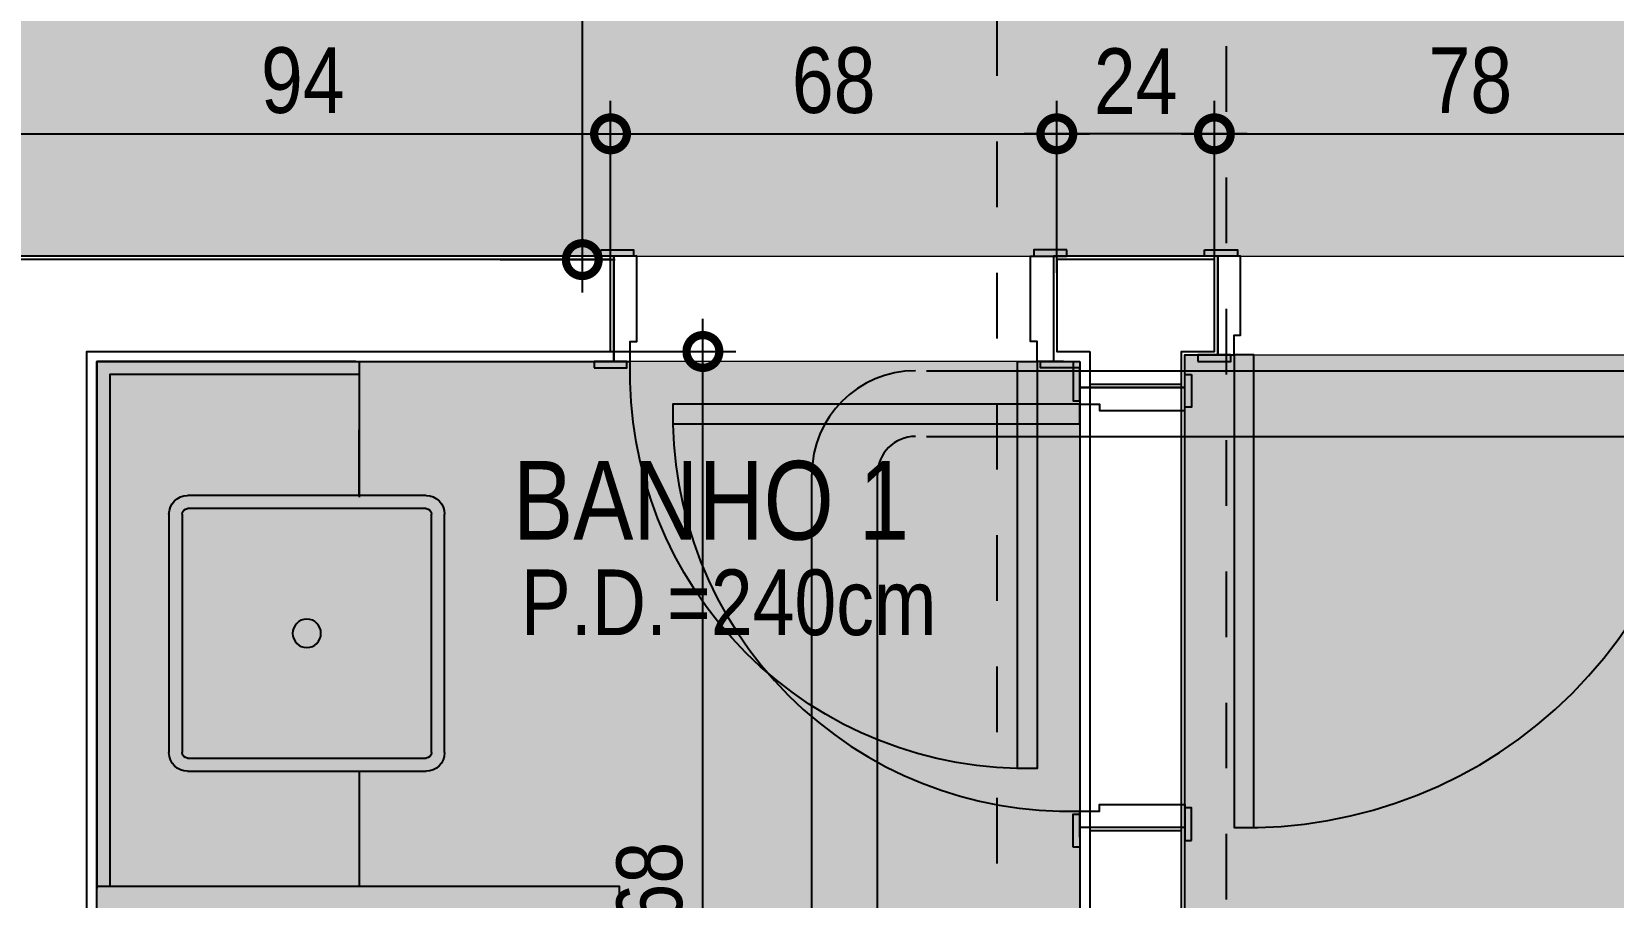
# Model space of a CAD drawing. Header units: metres. Extents: x -41 to 570, y -54 to 184.
# Drawn here: x 15.59 to 18, y -51.852 to -50.533 of the extents above; entities that cross this region are included whole.
import ezdxf
from ezdxf.enums import TextEntityAlignment as Align
from ezdxf.xclip import XClip

# ---------------------------------------------------------------- set-up
doc = ezdxf.new("R2010")
doc.units = ezdxf.units.M
doc.header["$XCLIPFRAME"] = 0
doc.linetypes.add('DASHEDX2', pattern=[1.5, 1, -0.5])
doc.linetypes.add('PUC$0$DASHEDX2', pattern=[1.5, 1, -0.5])
for name, color, linetype in [('1', 232, 'DASHEDX2'), ('ARQ-DIM', 2, 'Continuous'), ('ARQ-TXT', 2, 'Continuous'), ('PUC$0$ARQ-ALV ACAB', 4, 'Continuous'), ('PUC$0$ARQ-ALV OSSO', 5, 'Continuous'), ('PUC$0$ARQ-AUX', 7, 'Continuous'), ('PUC$0$ARQ-AUX1', 1, 'Continuous'), ('PUC$0$ARQ-CAX @ 1', 1, 'Continuous'), ('PUC$0$ARQ-ENCH', 1, 'Continuous'), ('PUC$0$ARQ-HID', 7, 'Continuous'), ('PUC$0$ARQ-PRJ', 7, 'PUC$0$DASHEDX2')]:
    doc.layers.add(name, color=color, linetype=linetype)
doc.layers.add('PUC$0$ARQ-FORRO', color=9, linetype='Continuous', lineweight=5)
doc.styles.add('Adesa', font='ARIALN.TTF')
doc.dimstyles.new('ADESA 1-0050', dxfattribs={"dimtxt": 0.1, "dimasz": 0.1, "dimexe": 0.05, "dimexo": 0.05, "dimgap": 0.03, "dimtad": 1, "dimdec": 1, "dimlfac": 100, "dimzin": 12, "dimtxsty": 'Adesa', "dimblk": 'DOTSMALL', "dimcen": 1, "dimdle": 0.05, "dimclrd": 1, "dimclre": 1, "dimclrt": 256, "dimazin": 3, "dimtm": 1e-09, "dimtfac": 1, "dimtdec": 1, "dimtmove": 1, "dimatfit": 0, "dimldrblk": 'DOTSMALL', "dimfxl": 0.8, "dimtvp": 2, "dimtolj": 1, "dimtzin": 0, "dimarcsym": 0})

# ---------------------------------------------------------------- blocks, each defined once
blk = doc.blocks.new('PUC$0$ARQ-HID-CUBA Q')
for points in [[(-0.1815999232039758, 0), (0.1815999232038621, 0)], [(-0.1815999232039758, -0.1100000000000009), (0.1815999232038621, -0.1100000000000009)], [(-0.2100000000000364, -0.5015999232039917), (-0.2100000000000364, -0.1384000767960117)], [(-0.1900000000000546, -0.5015999232039917), (-0.1900000000000546, -0.1384000767960117)], [(-0.1815999232039758, -0.130000000000004), (0.1815999232038621, -0.130000000000004)], [(0.1899999999999409, -0.1384000767960117), (0.1899999999999409, -0.5015999232039917)], [(0.2099999999999227, -0.1384000767960117), (0.2099999999999227, -0.5015999232039917)], [(-0.2099999999999227, -0.4), (-0.3099999999999454, -0.4)], [(0.2099999999999227, -0.4), (0.3099999999999227, -0.4)], [(0.1815999232038621, -0.5099999999999995), (-0.1815999232039758, -0.5099999999999995)], [(0.1815999232038621, -0.5300000000000026), (-0.1815999232039758, -0.5300000000000026)], [(0.1815999232038621, -0.5300000000000026), (-0.1815999232039758, -0.5300000000000026)]]:
    blk.add_lwpolyline(points)
blk.add_circle((0, -0.3200000000000017), 0.02161764705881269)
for centre, radius, start, end in [((-0.1815999232039758, -0.1384000767960117), 0.02840007679601129, 90, 180), ((0.1815999232038621, -0.1384000767960117), 0.02840007679601129, 0, 90), ((-0.1815999232039758, -0.1384000767960117), 0.008400076796011291, 90, 180), ((0.1815999232038621, -0.1384000767960117), 0.008400076796011291, 0, 90), ((-0.1815999232039758, -0.5015999232039917), 0.02840007679601129, 180, 270), ((-0.1815999232039758, -0.5015999232039917), 0.008400076796011291, 180, 270), ((0.1815999232038621, -0.5015999232039917), 0.02840007679601129, 270, 0), ((0.1815999232038621, -0.5015999232039917), 0.008400076796011291, 270, 0)]:
    blk.add_arc(centre, radius, start, end)
blk = doc.blocks.new('*U3395')
for points in [[(0, 0), (-3.673940397444008e-17, 0.7200000000003126), (-0.03000000000020013, 0.7200000000003126), (-0.03000000000020009, 0)], [(-0.774999999998131, 0.01000000000070145), (-0.7249999999984038, 0.01000000000070145), (-0.7249999999984038, 2.557953848736361e-13), (-0.774999999998131, 2.557953848736361e-13)], [(0.05500000000006366, 0.01000000000036039), (0.005000000000336513, 0.01000000000036039), (0.005000000000336513, -8.526512829121202e-14), (0.05500000000006366, -8.526512829121202e-14)], [(-0.7649999999987085, -0.1599999999774298), (-0.7149999999989813, -0.1599999999774298), (-0.7149999999989813, -0.1499999999769841), (-0.7649999999987085, -0.1499999999769841)], [(0.04499999999984539, -0.1600000000460113), (-0.004999999999881766, -0.1600000000460113), (-0.004999999999881766, -0.1500000000455941), (0.04499999999984539, -0.1500000000455941)]]:
    blk.add_lwpolyline(points, close=True)
for points in [[(-0.7599999999991678, 0), (-0.72, 2.273736754432321e-13), (-0.72, -0.02999999999997272), (-0.7099999999997817, -0.02999999999997272), (-0.7099999999989859, -0.1499999999630006), (-0.7450000000000909, -0.149999999963228), (-0.7449999999995225, 0)], [(0.03999999999973625, -2.273736754432321e-13), (3.410605131648481e-13, 0), (3.410605131648481e-13, -0.03000000000020009), (-0.009999999999877218, -0.03000000000020009), (-0.009999999999877218, -0.1499999999999773), (0.02500000000077307, -0.1500000000002046), (0.02499999999952252, -2.273736754432321e-13)]]:
    blk.add_lwpolyline(points)
at = {"layer": 'PUC$0$ARQ-PRJ'}
blk.add_arc((-0.020769230769382, 0.02076923076981165), 0.6995391551483003, 88.29864539466116, 181.7013546053483, dxfattribs=at)
blk = doc.blocks.new('*U3361')
for points in [[(0, 0), (-5.51091059616504e-17, 0.6200000000003125), (-0.03000000000020014, 0.6200000000003125), (-0.03000000000020009, 0)], [(-0.6749999999981309, 0.01000000000070145), (-0.6249999999984037, 0.01000000000070145), (-0.6249999999984037, 2.557953848736361e-13), (-0.6749999999981309, 2.557953848736361e-13)], [(0.05500000000006366, 0.01000000000036039), (0.005000000000336513, 0.01000000000036039), (0.005000000000336513, -8.526512829121202e-14), (0.05500000000006366, -8.526512829121202e-14)], [(-0.6649999999987734, -0.1700000000232365), (-0.6149999999990462, -0.1700000000232365), (-0.6149999999990462, -0.1600000000227908), (-0.6649999999987734, -0.1600000000227908)], [(0.04499999999978042, -0.170000000091818), (-0.004999999999946731, -0.170000000091818), (-0.004999999999946731, -0.1600000000914008), (0.04499999999978042, -0.1600000000914008)]]:
    blk.add_lwpolyline(points, close=True)
for points in [[(-0.6599999999991677, 0), (-0.6199999999999999, 2.273736754432321e-13), (-0.6199999999999999, -0.02999999999997272), (-0.6099999999997816, -0.02999999999997272), (-0.6099999999990507, -0.1600000000088073), (-0.6450000000001558, -0.1600000000090347), (-0.6449999999995224, 0)], [(0.03999999999973625, -2.273736754432321e-13), (3.410605131648481e-13, 0), (3.410605131648481e-13, -0.03000000000020009), (-0.009999999999877218, -0.03000000000020009), (-0.009999999999942184, -0.160000000045784), (0.02500000000070811, -0.1600000000460113), (0.02499999999952252, -2.273736754432321e-13)]]:
    blk.add_lwpolyline(points)
at = {"layer": 'PUC$0$ARQ-PRJ'}
blk.add_arc((-0.0178846153847456, 0.01788461538511558), 0.6023809391554807, 88.29864539466116, 181.7013546053483, dxfattribs=at)
blk = doc.blocks.new('PUC$0$pl apto tipo 1 puc')
at = {"layer": 'PUC$0$ARQ-FORRO'}
h = blk.add_hatch(color=256, dxfattribs=at)
h.dxf.hatch_style = 1
h.paths.add_polyline_path([(-32.52985098110959, -1.035009250787519), (-31.03205023327847, -1.034990485373834), (-31.03205172505128, -2.689961659423824), (-31.82828520747976, -2.689961659423812), (-31.82828520747976, -3.115009227817515), (-32.52984931430132, -3.11500979001586)])
at = {"layer": 'PUC$0$ARQ-ALV ACAB'}
for points in [[(-32.6898493062904, -3.125008978486647), (-32.68984929770532, -1.025011084989751), (-32.73985111192462, -1.025010174364974), (-32.73985111192462, -0.8750101743649963), (-32.53985110930296, -0.8749916060735301)], [(-32.52985098110959, -1.035009250787519), (-32.52984931430176, -3.115009227817515)]]:
    blk.add_lwpolyline(points, dxfattribs=at)
for points, elevation in [([(-32.53985110930296, -0.8749916060735301), (-32.48982354489661, -0.8749917063487884), (-32.48982354489661, -1.035009234082573), (-32.52985098110959, -1.035009250787519)], -8.636712647003275e-06), ([(-31.03205172505128, -2.689961659423824), (-31.03205023336559, -1.034990847697702), (-31.81982354489725, -1.034990759796839), (-31.81982354489725, -0.8750092260491199), (-30.87204998403434, -0.8750095632821627), (-30.87205172902192, -2.699961608013979)], 4.318356323904093e-06)]:
    blk.add_lwpolyline(points, dxfattribs=dict(at, elevation=elevation))
at = {"layer": 'PUC$0$ARQ-ALV OSSO'}
for points in [[(-32.68484930199855, -3.130009227817514), (-32.68484930199855, -1.020009227817515), (-32.73485111192462, -1.020008317191143), (-32.73485111192462, -0.8800097101792645), (-32.54485110529698, -0.8799920703019876)], [(-32.5448509931264, -1.020009227817521), (-32.54484930228496, -3.130009227817514)]]:
    blk.add_lwpolyline(points, dxfattribs=at)
for points, elevation in [([(-32.54485110529736, -0.8799915998084941), (-32.49482354489661, -0.8799917000837474), (-32.49482354489661, -1.020009227817521), (-32.5448509931264, -1.02000922781752)], -8.636712647003275e-06), ([(-31.01705173855576, -2.704961659423824), (-31.01705022888903, -1.019990848223731), (-31.81482354489725, -1.019990760322868), (-31.81482354489725, -0.880009227817475), (-30.87704998882521, -0.8800095615138069), (-30.8770517374884, -2.704961659423825)], 4.318356323904093e-06)]:
    blk.add_lwpolyline(points, dxfattribs=dict(at, elevation=elevation))
at = {"layer": 'PUC$0$ARQ-AUX'}
for points, elevation in [([(-31.42663026351606, -1.034990607176791), (-31.03205023336587, -1.03499116317538), (-31.03205097920844, -1.838087398703688)], 4.318356323904093e-06), ([(-31.43205038355692, -1.054990244852915), (-31.05205025129221, -1.054990782838046), (-31.05205097633358, -1.834991850506131)], 8.636712647808187e-06)]:
    blk.add_lwpolyline(points, dxfattribs=dict(at, elevation=elevation))
at = {"layer": 'PUC$0$ARQ-AUX1'}
blk.add_lwpolyline([(-31.82828520747976, -2.689961659423899), (-31.82828520747976, -1.834990759796966), (-31.03205097633393, -1.834992242782544)], dxfattribs=at)
at = {"layer": 'PUC$0$ARQ-FORRO'}
blk.add_lwpolyline([(-32.52985098110959, -1.035009250787519), (-31.03205023327847, -1.034990485373834), (-31.03205172505128, -2.689961659423824), (-31.82828520747976, -2.689961659423812), (-31.82828520747976, -3.115009227817515), (-32.52984931430132, -3.11500979001586)], close=True, dxfattribs=at)
at = {"layer": 'PUC$0$ARQ-HID', "elevation": 8.636712647808187e-06}
for points in [[(-31.43205060869858, -1.03499080249126), (-31.43205055461799, -1.239394491678968)], [(-31.4320504434955, -1.659394491678927), (-31.4320503970365, -1.834991525349453), (-31.03205050304955, -1.834991525349453), (-31.03205023327847, -1.034990485373834), (-31.43205045147303, -1.034990244852914), (-31.43205047470869, -1.241893927500282)]]:
    blk.add_lwpolyline(points, dxfattribs=at)
at = {"layer": 'PUC$0$ARQ-CAX @ 1', "xscale": -1, "rotation": 180}
blk.add_blockref('*U3395', (-32.76485111192414, -1.025010174365201, -4.318356323904093e-06), dxfattribs=at)
at = {"layer": 'PUC$0$ARQ-CAX @ 1', "rotation": 180}
blk.add_blockref('*U3361', (-32.46482354489709, -1.035009234082658, -8.636712647003275e-06), dxfattribs=at)
at = {"layer": 'PUC$0$ARQ-HID', "rotation": 270}
blk.add_blockref('PUC$0$ARQ-HID-CUBA Q', (-31.03205041703776, -1.449394491679005, 8.636712647808187e-06), dxfattribs=at)
blk = doc.blocks.new('*U3363')
for points in [[(0, 0), (-5.51091059616504e-17, 0.6200000000003125), (-0.03000000000020014, 0.6200000000003125), (-0.03000000000020009, 0)], [(-0.6749999999981309, 0.01000000000070145), (-0.6249999999984037, 0.01000000000070145), (-0.6249999999984037, 2.557953848736361e-13), (-0.6749999999981309, 2.557953848736361e-13)], [(0.05500000000006366, 0.01000000000036039), (0.005000000000336513, 0.01000000000036039), (0.005000000000336513, -8.526512829121202e-14), (0.05500000000006366, -8.526512829121202e-14)], [(-0.6649999999987734, -0.169999973336985), (-0.6149999999990462, -0.169999973336985), (-0.6149999999990462, -0.1599999733365394), (-0.6649999999987734, -0.1599999733365394)], [(0.04499999999978042, -0.1699999734055666), (-0.004999999999946731, -0.1699999734055666), (-0.004999999999946731, -0.1599999734051494), (0.04499999999978042, -0.1599999734051494)]]:
    blk.add_lwpolyline(points, close=True)
for points in [[(-0.6599999999991677, 0), (-0.6199999999999999, 2.273736754432321e-13), (-0.6199999999999999, -0.02999999999997272), (-0.6099999999997816, -0.02999999999997272), (-0.6099999999990507, -0.1599999733225559), (-0.6450000000001558, -0.1599999733227833), (-0.6449999999995224, 0)], [(0.03999999999973625, -2.273736754432321e-13), (3.410605131648481e-13, 0), (3.410605131648481e-13, -0.03000000000020009), (-0.009999999999877218, -0.03000000000020009), (-0.009999999999942184, -0.1599999733595325), (0.02500000000070811, -0.1599999733597599), (0.02499999999952252, -2.273736754432321e-13)]]:
    blk.add_lwpolyline(points)
at = {"layer": 'PUC$0$ARQ-PRJ'}
blk.add_arc((-0.0178846153847456, 0.01788461538511558), 0.6023809391554807, 88.29864539466116, 181.7013546053483, dxfattribs=at)
blk = doc.blocks.new('PUC$0$pl forro 1')
at = {"layer": 'PUC$0$ARQ-FORRO'}
h = blk.add_hatch(color=256, dxfattribs=at)
h.dxf.hatch_style = 1
h.paths.add_polyline_path([(5.549885731121023, 2.6848985943828), (5.54988655343427, 1.824902596311908), (5.496120023994266, 1.824902544901286), (5.496121768981844, -4.949983052615625e-05), (2.728320643843404, -6.940239395647474e-05), (2.728320830035585, -0.900646489882165), (5.496129895309473, -0.9006699618249963), (5.496129895309476, -2.100839310448232), (8.606137039050441, -2.100828752787119), (8.60613566340605, -0.1978419383331862), (8.756135675815678, -0.1978418412666493), (8.75613630171685, -1.1650668621095), (10.57988688537628, -1.165067340724049), (10.57988688537628, 1.429900826311147), (9.68863833493689, 1.429903611625282), (9.688637160105188, 2.684902596309088)])
h = blk.add_hatch(color=256, dxfattribs=at)
h.dxf.hatch_style = 1
h.paths.add_polyline_path([(-0.1601961301229409, 0.1499501647048264), (-0.1600639696203174, 1.650312100556325), (-3.750966219229213e-05, 1.649493092065927), (-3.750966219229213e-05, 2.249950164704826), (3.678322449878721, 2.249957915294471), (3.678360694839014, 0.1499520225734748)])
blk.add_lwpolyline([(5.549885731121023, 2.6848985943828), (5.54988655343427, 1.824902596311908), (5.496120023994266, 1.824902544901286), (5.496121768981844, -4.949983052615625e-05), (2.728320643843404, -6.940239395647474e-05), (2.728320830035585, -0.900646489882165), (5.496129895309473, -0.9006699618249963), (5.496129895309476, -2.100839310448232), (8.606137039050441, -2.100828752787119), (8.60613566340605, -0.1978419383331862), (8.756135675815678, -0.1978418412666493), (8.75613630171685, -1.1650668621095), (10.57988688537628, -1.165067340724049), (10.57988688537628, 1.429900826311147), (9.68863833493689, 1.429903611625282), (9.688637160105188, 2.684902596309088)], close=True, dxfattribs=at)
at = {"layer": 'PUC$0$ARQ-FORRO', "elevation": 4.318356323902826e-06}
blk.add_lwpolyline([(-0.1601961301229409, 0.1499501647048264), (-0.1600639696203174, 1.650312100556325), (-3.750966219229213e-05, 1.649493092065927), (-3.750966219229213e-05, 2.249950164704826), (3.678322449878721, 2.249957915294471), (3.678360694839014, 0.1499520225734748)], close=True, dxfattribs=at)
blk = doc.blocks.new('PUC$0$A$Cf3fdf5a0')
at = {"layer": 'PUC$0$ARQ-PRJ', "ltscale": 50}
for p, q in [((4.306900089948613, 1.879910609578928, -4.318356324514824e-06), (4.306901435225882, 0.1823146934643773, -4.316589072265672e-06)), ((4.406900089434203, 1.880353862951779, -4.318356324466572e-06), (4.406901435226246, 0.1823146325205016, -4.316589072265672e-06)), ((4.232242950816726, 0.1243147081790994, -4.316589072187372e-06), (-0.1851649923901277, 0.124309236919089, -4.316589051423913e-06)), ((4.232242951800799, 0.02431470817919035, -4.318356322882683e-06), (-0.1851648685405962, 0.0243146658981459, -4.316588977058384e-06))]:
    blk.add_line(p, q, dxfattribs=at)
for radius in [0.058, 0.158]:
    blk.add_arc((4.248901435226799, 0.1823147288118889, -4.316589072265672e-06), radius, 270.0000005640409, 359.9999650817574, dxfattribs=at)
blk = doc.blocks.new('PUC')
at = {"layer": 'PUC$0$ARQ-ALV ACAB'}
for p, q in [((-17.34660712967835, 51.74503872118262, -4.318356323904093e-06), (-17.18660735054554, 51.74503872118262, -4.318356323904093e-06)), ((-17.34660735054566, 51.07503872118326), (-17.34660737047349, 51.02503870849667)), ((-17.18660737718672, 51.07503872118326), (-17.34660735054566, 51.07503872118326)), ((-17.18660738497483, 51.03504232650212), (-17.18660737718672, 51.07503872118326))]:
    blk.add_line(p, q, dxfattribs=at)
at = {"layer": 'PUC$0$ARQ-ALV OSSO'}
for p, q in [((-17.34160712892774, 51.75003872118257, -4.318356323904093e-06), (-17.20160735061607, 51.75003872118258, -4.318356323904093e-06)), ((-17.34160735221164, 51.07003872118327), (-17.34160737213946, 51.02003872118283)), ((-17.20160737783785, 51.07003872118327), (-17.34160735221164, 51.07003872118327)), ((-17.20160738562596, 51.0200423377601), (-17.20160737783785, 51.07003872118327))]:
    blk.add_line(p, q, dxfattribs=at)
at = {"layer": 'PUC$0$ARQ-ALV OSSO', "xscale": -1, "rotation": 180}
blk.add_blockref('PUC$0$pl apto tipo 1 puc', (15.34324360750044, 50.00003310994258), dxfattribs=at)
at = {"layer": 'PUC$0$ARQ-CAX @ 1', "rotation": 270}
blk.add_blockref('*U3363', (-17.1866073771859, 51.10003872118278), dxfattribs=at)
at = {"layer": 'PUC$0$ARQ-ENCH'}
blk.add_blockref('PUC$0$A$Cf3fdf5a0', (-21.18512427563869, 51.02504233776009), dxfattribs=at)
at = {"layer": 'PUC$0$ARQ-FORRO'}
blk.add_blockref('PUC$0$pl forro 1', (-21.02492814551574, 50.87509217305527, -4.318356323902826e-06), dxfattribs=at)
blk = doc.blocks.new('_DotSmall')
at = {"color": 0, "linetype": 'ByBlock', "const_width": 0.5}
blk.add_lwpolyline([(-0.0625, 0, 1), (0.0625, 0, 1)], format="xyb", close=True, dxfattribs=at)
blk = doc.blocks.new('*D558')
at = {"layer": 'ARQ-DIM', "color": 1, "lineweight": -2, "transparency": 16777216}
for p, q in [((16.61236622910153, -52.75499476936641), (16.61236622910153, -50.97002387849123)), ((16.42828900335642, -51.02002387849123), (16.66236622910153, -51.02002387849123)), ((16.52004159997848, -52.70499476936642), (16.66236622910153, -52.70499476936642))]:
    blk.add_line(p, q, dxfattribs=at)
at = {"layer": 'Defpoints', "color": 0, "transparency": 16777216}
for p in [(16.37828900335642, -51.02002387849123, 4.318356323904093e-06), (16.61236622910153, -51.02002387849123), (16.47004159997848, -52.70499476936642)]:
    blk.add_point(p, dxfattribs=at)
at = {"layer": 'ARQ-DIM', "color": 1, "lineweight": -2, "transparency": 16777216, "xscale": 0.1, "yscale": 0.1, "zscale": 0.1}
for p, rotation in [((16.61236622910153, -51.02002387849123), 90), ((16.61236622910153, -52.70499476936642), 270)]:
    blk.add_blockref('_DotSmall', p, dxfattribs=dict(at, rotation=rotation))
at = {"layer": 'ARQ-DIM', "transparency": 16777216, "insert": (16.53130893032935, -51.86250932392882), "char_height": 0.1, "attachment_point": 5, "rotation": 90, "style": 'Adesa'}
blk.add_mtext('\\A1;168', dxfattribs=at)
blk = doc.blocks.new('*D580')
at = {"layer": 'ARQ-DIM', "color": 1, "lineweight": -2, "transparency": 16777216}
for p, q in [((16.42854573209883, -49.91943159513758), (16.42854573209883, -50.9300424093885)), ((16.30341478796972, -49.96943159513758), (16.47854573209883, -49.96943159513758)), ((16.30341511711784, -50.8800424093885), (16.47854573209883, -50.8800424093885))]:
    blk.add_line(p, q, dxfattribs=at)
at = {"layer": 'Defpoints', "color": 0, "transparency": 16777216}
for p in [(16.25341478796972, -49.96943159513758, 4.318356323904093e-06), (16.25341511711784, -50.8800424093885, 4.318356323904093e-06), (16.42854573209883, -50.8800424093885)]:
    blk.add_point(p, dxfattribs=at)
at = {"layer": 'ARQ-DIM', "color": 1, "lineweight": -2, "transparency": 16777216, "xscale": 0.1, "yscale": 0.1, "zscale": 0.1}
for p, rotation in [((16.42854573209883, -49.96943159513758), 90), ((16.42854573209883, -50.8800424093885), 270)]:
    blk.add_blockref('_DotSmall', p, dxfattribs=dict(at, rotation=rotation))
at = {"layer": 'ARQ-DIM', "transparency": 16777216, "insert": (16.34748843332665, -50.42473700226303), "char_height": 0.1, "attachment_point": 5, "rotation": 90, "style": 'Adesa'}
blk.add_mtext('\\A1;91', dxfattribs=at)
blk = doc.blocks.new('*D601')
at = {"layer": 'ARQ-DIM', "color": 1, "lineweight": -2, "transparency": 16777216}
for p, q in [((15.53380638132477, -50.83004267145638), (15.53380638132477, -50.63843916071251)), ((16.47157993739681, -50.83004267145638), (16.47157993739681, -50.63843916071251)), ((15.48380638132477, -50.68843916071251), (16.52157993739681, -50.68843916071251))]:
    blk.add_line(p, q, dxfattribs=at)
at = {"layer": 'Defpoints', "color": 0, "transparency": 16777216}
for p in [(16.47157993739681, -50.68843916071251), (15.53380638132477, -50.88004267145638, 4.318356323904093e-06), (16.47157993739681, -50.88004267145638, 4.318356323904093e-06)]:
    blk.add_point(p, dxfattribs=at)
at = {"layer": 'ARQ-DIM', "color": 1, "lineweight": -2, "transparency": 16777216, "xscale": 0.1, "yscale": 0.1, "zscale": 0.1, "rotation": 180}
blk.add_blockref('_DotSmall', (15.53380638132477, -50.68843916071251), dxfattribs=at)
at = {"layer": 'ARQ-DIM', "color": 1, "lineweight": -2, "transparency": 16777216, "xscale": 0.1, "yscale": 0.1, "zscale": 0.1}
blk.add_blockref('_DotSmall', (16.47157993739681, -50.68843916071251), dxfattribs=at)
at = {"layer": 'ARQ-DIM', "transparency": 16777216, "insert": (16.00269315936079, -50.60738186194033), "char_height": 0.1, "attachment_point": 5, "style": 'Adesa'}
blk.add_mtext('\\A1;94', dxfattribs=at)
blk = doc.blocks.new('*D602')
at = {"layer": 'ARQ-DIM', "color": 1, "lineweight": -2, "transparency": 16777216}
for p, q in [((16.47157993739681, -50.90003310401275), (16.47157993739681, -50.63843916071251)), ((17.15157993739617, -50.90003310401275), (17.15157993739617, -50.63843916071251)), ((16.42157993739681, -50.68843916071251), (17.20157993739617, -50.68843916071251))]:
    blk.add_line(p, q, dxfattribs=at)
at = {"layer": 'Defpoints', "color": 0, "transparency": 16777216}
for p in [(17.15157993739617, -50.68843916071251), (16.47157993739681, -50.95003310401275, 4.318356323904093e-06), (17.15157993739617, -50.95003310401275, -8.636712647003275e-06)]:
    blk.add_point(p, dxfattribs=at)
at = {"layer": 'ARQ-DIM', "color": 1, "lineweight": -2, "transparency": 16777216, "xscale": 0.1, "yscale": 0.1, "zscale": 0.1, "rotation": 180}
blk.add_blockref('_DotSmall', (16.47157993739681, -50.68843916071251), dxfattribs=at)
at = {"layer": 'ARQ-DIM', "color": 1, "lineweight": -2, "transparency": 16777216, "xscale": 0.1, "yscale": 0.1, "zscale": 0.1}
blk.add_blockref('_DotSmall', (17.15157993739617, -50.68843916071251), dxfattribs=at)
at = {"layer": 'ARQ-DIM', "transparency": 16777216, "insert": (16.81157993739649, -50.60738186194033), "char_height": 0.1, "attachment_point": 5, "style": 'Adesa'}
blk.add_mtext('\\A1;68', dxfattribs=at)
blk = doc.blocks.new('*D603')
at = {"layer": 'ARQ-DIM', "color": 1, "lineweight": -2, "transparency": 16777216}
for p, q in [((17.15157993739617, -50.90003310401275), (17.15157993739617, -50.63843916071251)), ((17.39160750442418, -50.90004212362778), (17.39160750442418, -50.63843916071251)), ((17.44160750442418, -50.68843916071251), (17.10157993739617, -50.68843916071251))]:
    blk.add_line(p, q, dxfattribs=at)
at = {"layer": 'Defpoints', "color": 0, "transparency": 16777216}
for p in [(17.15157993739617, -50.68843916071251), (17.15157993739617, -50.95003310401275, -8.636712647003275e-06), (17.39160750442418, -50.95004212362778)]:
    blk.add_point(p, dxfattribs=at)
at = {"layer": 'ARQ-DIM', "color": 1, "lineweight": -2, "transparency": 16777216, "xscale": 0.1, "yscale": 0.1, "zscale": 0.1, "rotation": 180}
blk.add_blockref('_DotSmall', (17.15157993739617, -50.68843916071251), dxfattribs=at)
at = {"layer": 'ARQ-DIM', "color": 1, "lineweight": -2, "transparency": 16777216, "xscale": 0.1, "yscale": 0.1, "zscale": 0.1}
blk.add_blockref('_DotSmall', (17.39160750442418, -50.68843916071251), dxfattribs=at)
at = {"layer": 'ARQ-DIM', "transparency": 16777216, "insert": (17.27159372091018, -50.60823452224047), "char_height": 0.1, "attachment_point": 5, "style": 'Adesa'}
blk.add_mtext('\\A1;24', dxfattribs=at)
blk = doc.blocks.new('*D604')
at = {"layer": 'ARQ-DIM', "color": 1, "lineweight": -2, "transparency": 16777216}
for p, q in [((17.39160750442418, -50.90004212362778), (17.39160750442418, -50.63843916071251)), ((18.17160773644717, -50.90004233776006), (18.17160773644717, -50.63843916071251)), ((17.34160750442418, -50.68843916071251), (18.22160773644717, -50.68843916071251))]:
    blk.add_line(p, q, dxfattribs=at)
at = {"layer": 'Defpoints', "color": 0, "transparency": 16777216}
for p in [(18.17160773644717, -50.68843916071251), (17.39160750442418, -50.95004212362778), (18.17160773644717, -50.95004233776005)]:
    blk.add_point(p, dxfattribs=at)
at = {"layer": 'ARQ-DIM', "color": 1, "lineweight": -2, "transparency": 16777216, "xscale": 0.1, "yscale": 0.1, "zscale": 0.1, "rotation": 180}
blk.add_blockref('_DotSmall', (17.39160750442418, -50.68843916071251), dxfattribs=at)
at = {"layer": 'ARQ-DIM', "color": 1, "lineweight": -2, "transparency": 16777216, "xscale": 0.1, "yscale": 0.1, "zscale": 0.1}
blk.add_blockref('_DotSmall', (18.17160773644717, -50.68843916071251), dxfattribs=at)
at = {"layer": 'ARQ-DIM', "transparency": 16777216, "insert": (17.78160762043568, -50.60738186194033), "char_height": 0.1, "attachment_point": 5, "style": 'Adesa'}
blk.add_mtext('\\A1;78', dxfattribs=at)
blk = doc.blocks.new('est-lo-08-6sa-r00')
at = {"layer": '1'}
for points in [[(1716.641212, 407.0975609999999), (1518.08894, 882.8257049999997)], [(1485.789260999999, 869.3449489999998), (1684.341532, 393.616804)]]:
    blk.add_lwpolyline(points, dxfattribs=at)

msp = doc.modelspace()

# ---------------------------------------------------------------- block references
at = {"rotation": 180}
msp.add_blockref('PUC', (0, 0), dxfattribs=at)
at = {"linetype": 'Continuous'}
ref = msp.add_blockref('est-lo-08-6sa-r00', (0, -50), dxfattribs=dict(at, xscale=0.01, yscale=0.01, zscale=0.01, rotation=337.346050855639))
XClip(ref).set_block_clipping_path([(-3617.8293247106803, -1968.6238684087875), (2309.2219967836536, 505.1199023612098), (1831.3677091607203, 1650.0512895176275), (-4095.6836123336134, -823.6924812523694)])

# ---------------------------------------------------------------- texts
at = {"layer": 'ARQ-TXT', "style": 'Adesa'}
for s, height, p in [('BANHO 1', 0.12, (16.62472827078341, -51.24671378589623, -4.31835632350037e-06)), ('P.D.=240cm', 0.1, (16.65143439097287, -51.40206833817275, -4.318356323502826e-06))]:
    msp.add_text(s, height=height, dxfattribs=at).set_placement(p, align=Align.MIDDLE)

# ---------------------------------------------------------------- dimensions: what is measured, and where the dimension line sits
at = {"layer": 'ARQ-DIM'}
for base, p1, p2, angle, picture, middle in [((16.42854573209883, -50.8800424093885), (16.25341478796971, -49.96943159513755, 4.318356323904093e-06), (16.25341511711783, -50.88004240938847, 4.318356323904093e-06), 89.99999999999999, '*D580', (16.34748843332665, -50.42473700226303)), ((16.47157993739681, -50.68843916071251), (15.53380638132477, -50.88004267145638, 4.318356323904093e-06), (16.47157993739681, -50.88004267145638, 4.318356323904093e-06), 180, '*D601', (16.00269315936079, -50.60738186194033)), ((16.61236622910153, -51.02002387849123), (16.47004159997848, -52.70499476936639), (16.37828900335641, -51.0200238784912, 4.318356323904093e-06), 89.99999999999999, '*D558', (16.53130893032935, -51.86250932392882))]:
    dim = msp.add_linear_dim(base=base, p1=p1, p2=p2, angle=angle, dimstyle='ADESA 1-0050', override={"dimdec": 0}, dxfattribs=at)
    dim.commit()
    dim.dimension.update_dxf_attribs({"geometry": picture, "text_midpoint": middle})
for base, p1, p2, picture, middle in [((17.15157993739617, -50.68843916071251), (16.47157993739681, -50.95003310401275, 4.318356323904093e-06), (17.15157993739617, -50.95003310401275, -8.636712647003275e-06), '*D602', (16.81157993739649, -50.60738186194033)), ((17.15157993739617, -50.68843916071251), (17.39160750442418, -50.95004212362778), (17.15157993739617, -50.95003310401275, -8.636712647003275e-06), '*D603', (17.27159372091018, -50.60823452224047)), ((18.17160773644717, -50.68843916071251), (17.39160750442418, -50.95004212362778), (18.17160773644717, -50.95004233776005), '*D604', (17.78160762043568, -50.60738186194033))]:
    dim = msp.add_linear_dim(base=base, p1=p1, p2=p2, angle=180, dimstyle='ADESA 1-0050', dxfattribs=at)
    dim.commit()
    dim.dimension.update_dxf_attribs({"geometry": picture, "text_midpoint": middle})

doc.saveas('drawing.dxf')
